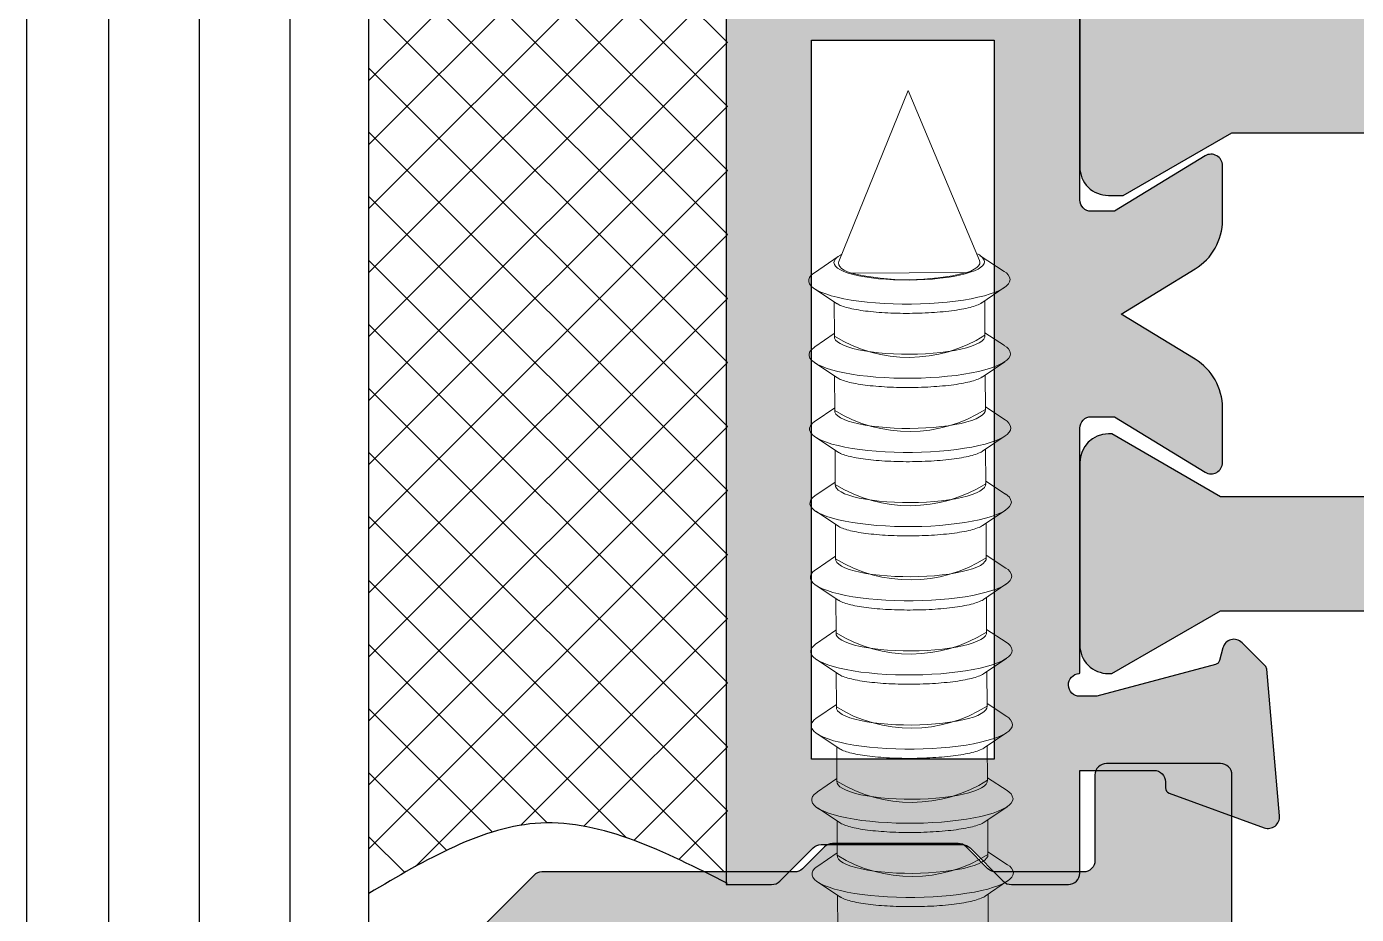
# Model space of a CAD drawing. Header units: millimetres. Extents: x 11061 to 11691, y 1937 to 2234.
# Drawn here: x 11084.77 to 11108.07, y 2028.93 to 2044.49 of the extents above; entities that cross this region are included whole.
import ezdxf

# ---------------------------------------------------------------- set-up
doc = ezdxf.new("R2010")
doc.units = ezdxf.units.MM
doc.layers.add('aksesuar', color=1, linetype='Continuous')

# ---------------------------------------------------------------- blocks, each defined once
blk = doc.blocks.new('V23516')
at = {"color": 0, "linetype": 'Continuous', "lineweight": 15}
for p, q in [((3862.386, 1271.726), (3862.105, 1271.342)), ((3862.882, 1271.362), (3862.667, 1271.715)), ((3863.684, 1271.672), (3863.404, 1271.287)), ((3864.181, 1271.308), (3863.966, 1271.66)), ((3862.143, 1271.393), (3861.546, 1271.418)), ((3864.983, 1271.617), (3864.703, 1271.233)), ((3865.48, 1271.253), (3865.265, 1271.606)), ((3866.282, 1271.563), (3866.002, 1271.178)), ((3866.779, 1271.199), (3866.564, 1271.551)), ((3867.581, 1271.508), (3867.3, 1271.124)), ((3868.077, 1271.144), (3867.863, 1271.497)), ((3868.88, 1271.454), (3868.599, 1271.069)), ((3869.376, 1271.09), (3869.161, 1271.442)), ((3870.179, 1271.399), (3869.898, 1271.015)), ((3862.845, 1271.363), (3862.838, 1271.364)), ((3863.442, 1271.339), (3862.845, 1271.364)), ((3864.144, 1271.308), (3864.137, 1271.309)), ((3864.74, 1271.284), (3864.144, 1271.309)), ((3865.443, 1271.254), (3865.436, 1271.255)), ((3866.039, 1271.23), (3865.443, 1271.255)), ((3866.741, 1271.199), (3866.734, 1271.2)), ((3867.338, 1271.175), (3866.742, 1271.2)), ((3870.675, 1271.035), (3870.46, 1271.388)), ((3871.478, 1271.345), (3871.197, 1270.96)), ((3871.974, 1270.981), (3871.759, 1271.333)), ((3872.776, 1271.29), (3872.496, 1270.905)), ((3873.321, 1270.848), (3873.058, 1271.279)), ((3868.04, 1271.145), (3868.033, 1271.146)), ((3868.637, 1271.121), (3868.04, 1271.146)), ((3869.339, 1271.09), (3869.332, 1271.091)), ((3869.936, 1271.066), (3869.339, 1271.091)), ((3870.638, 1271.036), (3870.631, 1271.037)), ((3871.235, 1271.012), (3870.638, 1271.037)), ((3871.937, 1270.981), (3871.93, 1270.982)), ((3872.534, 1270.957), (3871.937, 1270.982)), ((3876.171, 1269.484), (3873.234, 1270.842)), ((3872.932, 1268.613), (3873.017, 1270.628)), ((3873.132, 1268.377), (3876.171, 1269.484)), ((3861.437, 1268.781), (3862.034, 1268.756)), ((3862, 1268.81), (3862.248, 1268.404)), ((3862.53, 1268.392), (3862.773, 1268.725)), ((3862.727, 1268.727), (3862.736, 1268.73)), ((3862.736, 1268.726), (3863.332, 1268.701)), ((3863.299, 1268.756), (3863.547, 1268.349)), ((3863.829, 1268.337), (3864.072, 1268.67)), ((3864.026, 1268.673), (3864.035, 1268.675)), ((3864.034, 1268.672), (3864.631, 1268.647)), ((3864.598, 1268.701), (3864.846, 1268.295)), ((3865.128, 1268.283), (3865.37, 1268.616)), ((3865.325, 1268.618), (3865.333, 1268.621)), ((3865.333, 1268.617), (3865.93, 1268.592)), ((3865.897, 1268.647), (3866.145, 1268.24)), ((3866.427, 1268.228), (3866.669, 1268.561)), ((3866.624, 1268.564), (3866.632, 1268.566)), ((3866.632, 1268.563), (3867.229, 1268.538)), ((3867.196, 1268.592), (3867.444, 1268.186)), ((3867.725, 1268.174), (3867.968, 1268.507)), ((3867.923, 1268.509), (3867.931, 1268.512)), ((3867.931, 1268.508), (3868.528, 1268.483)), ((3868.495, 1268.538), (3868.743, 1268.131)), ((3869.024, 1268.119), (3869.267, 1268.452)), ((3869.221, 1268.455), (3869.23, 1268.457)), ((3869.23, 1268.454), (3869.827, 1268.429)), ((3869.793, 1268.483), (3870.041, 1268.077)), ((3870.323, 1268.065), (3870.566, 1268.398)), ((3870.52, 1268.4), (3870.529, 1268.403)), ((3870.529, 1268.399), (3871.126, 1268.374)), ((3871.092, 1268.429), (3871.34, 1268.022)), ((3872.392, 1268.373), (3872.639, 1267.968)), ((3871.622, 1268.01), (3871.865, 1268.343)), ((3871.819, 1268.346), (3871.828, 1268.348)), ((3871.828, 1268.345), (3872.424, 1268.32)), ((3872.921, 1267.956), (3873.218, 1268.363))]:
    blk.add_line(p, q, dxfattribs=at)
at = {"color": 0, "linetype": 'Continuous', "lineweight": 15, "flags": 128}
for points in [[(3862.384, 1268.296), (3862.346, 1268.305), (3862.309, 1268.329), (3862.273, 1268.367), (3862.239, 1268.419), (3862.207, 1268.485), (3862.177, 1268.564), (3862.149, 1268.655), (3862.123, 1268.758), (3862.101, 1268.872), (3862.081, 1268.995), (3862.065, 1269.127), (3862.051, 1269.268), (3862.041, 1269.414), (3862.035, 1269.566), (3862.032, 1269.722), (3862.033, 1269.881), (3862.037, 1270.041), (3862.044, 1270.202), (3862.055, 1270.361), (3862.07, 1270.518), (3862.087, 1270.671), (3862.108, 1270.818), (3862.131, 1270.96), (3862.158, 1271.094), (3862.186, 1271.22), (3862.217, 1271.336), (3862.25, 1271.441), (3862.285, 1271.535), (3862.321, 1271.617), (3862.358, 1271.685), (3862.397, 1271.741), (3862.435, 1271.782), (3862.474, 1271.809), (3862.513, 1271.822), (3862.551, 1271.82), (3862.588, 1271.803), (3862.625, 1271.772), (3862.659, 1271.727), (3862.667, 1271.715)], [(3863.683, 1268.241), (3863.645, 1268.25), (3863.608, 1268.274), (3863.572, 1268.313), (3863.538, 1268.365), (3863.506, 1268.431), (3863.475, 1268.509), (3863.447, 1268.601), (3863.422, 1268.704), (3863.4, 1268.817), (3863.38, 1268.941), (3863.363, 1269.073), (3863.35, 1269.213), (3863.34, 1269.36), (3863.334, 1269.512), (3863.331, 1269.668), (3863.331, 1269.826), (3863.336, 1269.987), (3863.343, 1270.147), (3863.354, 1270.306), (3863.369, 1270.463), (3863.386, 1270.616), (3863.407, 1270.764), (3863.43, 1270.906), (3863.457, 1271.04), (3863.485, 1271.165), (3863.516, 1271.281), (3863.549, 1271.387), (3863.584, 1271.48), (3863.62, 1271.562), (3863.657, 1271.631), (3863.695, 1271.686), (3863.734, 1271.728), (3863.773, 1271.755), (3863.811, 1271.767), (3863.85, 1271.765), (3863.887, 1271.749), (3863.923, 1271.717), (3863.958, 1271.672), (3863.966, 1271.66)], [(3864.981, 1268.187), (3864.944, 1268.196), (3864.907, 1268.22), (3864.871, 1268.258), (3864.837, 1268.31), (3864.805, 1268.376), (3864.774, 1268.455), (3864.746, 1268.546), (3864.721, 1268.649), (3864.698, 1268.763), (3864.679, 1268.886), (3864.662, 1269.018), (3864.649, 1269.159), (3864.639, 1269.305), (3864.633, 1269.457), (3864.63, 1269.613), (3864.63, 1269.772), (3864.634, 1269.932), (3864.642, 1270.093), (3864.653, 1270.252), (3864.667, 1270.409), (3864.685, 1270.562), (3864.706, 1270.709), (3864.729, 1270.851), (3864.755, 1270.985), (3864.784, 1271.111), (3864.815, 1271.227), (3864.848, 1271.332), (3864.883, 1271.426), (3864.919, 1271.508), (3864.956, 1271.576), (3864.994, 1271.632), (3865.033, 1271.673), (3865.072, 1271.7), (3865.11, 1271.713), (3865.148, 1271.711), (3865.186, 1271.694), (3865.222, 1271.663), (3865.257, 1271.618), (3865.265, 1271.606)], [(3866.28, 1268.132), (3866.242, 1268.141), (3866.206, 1268.165), (3866.17, 1268.204), (3866.136, 1268.256), (3866.103, 1268.322), (3866.073, 1268.4), (3866.045, 1268.492), (3866.02, 1268.595), (3865.997, 1268.708), (3865.978, 1268.832), (3865.961, 1268.964), (3865.948, 1269.104), (3865.938, 1269.251), (3865.931, 1269.403), (3865.929, 1269.559), (3865.929, 1269.717), (3865.933, 1269.878), (3865.941, 1270.038), (3865.952, 1270.197), (3865.966, 1270.354), (3865.984, 1270.507), (3866.004, 1270.655), (3866.028, 1270.797), (3866.054, 1270.931), (3866.083, 1271.056), (3866.114, 1271.172), (3866.147, 1271.278), (3866.182, 1271.371), (3866.218, 1271.453), (3866.255, 1271.522), (3866.293, 1271.577), (3866.332, 1271.619), (3866.37, 1271.646), (3866.409, 1271.658), (3866.447, 1271.656), (3866.485, 1271.64), (3866.521, 1271.608), (3866.556, 1271.563), (3866.564, 1271.551)], [(3867.579, 1268.078), (3867.541, 1268.087), (3867.504, 1268.111), (3867.469, 1268.149), (3867.435, 1268.201), (3867.402, 1268.267), (3867.372, 1268.346), (3867.344, 1268.437), (3867.319, 1268.54), (3867.296, 1268.654), (3867.276, 1268.777), (3867.26, 1268.909), (3867.247, 1269.05), (3867.237, 1269.196), (3867.23, 1269.348), (3867.227, 1269.504), (3867.228, 1269.663), (3867.232, 1269.823), (3867.24, 1269.984), (3867.251, 1270.143), (3867.265, 1270.3), (3867.283, 1270.453), (3867.303, 1270.6), (3867.327, 1270.742), (3867.353, 1270.876), (3867.382, 1271.002), (3867.413, 1271.118), (3867.446, 1271.223), (3867.481, 1271.317), (3867.517, 1271.399), (3867.554, 1271.467), (3867.592, 1271.523), (3867.631, 1271.564), (3867.669, 1271.591), (3867.708, 1271.604), (3867.746, 1271.602), (3867.784, 1271.585), (3867.82, 1271.554), (3867.855, 1271.509), (3867.863, 1271.497)], [(3868.878, 1268.023), (3868.84, 1268.032), (3868.803, 1268.056), (3868.768, 1268.095), (3868.733, 1268.147), (3868.701, 1268.213), (3868.671, 1268.291), (3868.643, 1268.383), (3868.618, 1268.486), (3868.595, 1268.599), (3868.575, 1268.723), (3868.559, 1268.855), (3868.546, 1268.995), (3868.536, 1269.142), (3868.529, 1269.294), (3868.526, 1269.45), (3868.527, 1269.608), (3868.531, 1269.769), (3868.539, 1269.929), (3868.55, 1270.088), (3868.564, 1270.245), (3868.582, 1270.398), (3868.602, 1270.546), (3868.626, 1270.688), (3868.652, 1270.822), (3868.681, 1270.947), (3868.712, 1271.063), (3868.745, 1271.169), (3868.779, 1271.262), (3868.816, 1271.344), (3868.853, 1271.413), (3868.891, 1271.468), (3868.929, 1271.51), (3868.968, 1271.537), (3869.007, 1271.549), (3869.045, 1271.547), (3869.082, 1271.531), (3869.119, 1271.499), (3869.154, 1271.454), (3869.161, 1271.442)], [(3870.177, 1267.969), (3870.139, 1267.978), (3870.102, 1268.002), (3870.066, 1268.04), (3870.032, 1268.092), (3870, 1268.158), (3869.97, 1268.237), (3869.942, 1268.328), (3869.916, 1268.431), (3869.894, 1268.545), (3869.874, 1268.668), (3869.858, 1268.8), (3869.844, 1268.941), (3869.834, 1269.087), (3869.828, 1269.239), (3869.825, 1269.395), (3869.826, 1269.554), (3869.83, 1269.714), (3869.837, 1269.875), (3869.848, 1270.034), (3869.863, 1270.191), (3869.88, 1270.344), (3869.901, 1270.491), (3869.925, 1270.633), (3869.951, 1270.767), (3869.98, 1270.893), (3870.011, 1271.009), (3870.044, 1271.114), (3870.078, 1271.208), (3870.114, 1271.29), (3870.152, 1271.358), (3870.19, 1271.414), (3870.228, 1271.455), (3870.267, 1271.482), (3870.306, 1271.495), (3870.344, 1271.493), (3870.381, 1271.476), (3870.418, 1271.445), (3870.453, 1271.4), (3870.46, 1271.388)], [(3871.476, 1267.914), (3871.438, 1267.923), (3871.401, 1267.947), (3871.365, 1267.986), (3871.331, 1268.038), (3871.299, 1268.104), (3871.269, 1268.182), (3871.241, 1268.274), (3871.215, 1268.377), (3871.193, 1268.49), (3871.173, 1268.614), (3871.157, 1268.746), (3871.143, 1268.886), (3871.133, 1269.033), (3871.127, 1269.185), (3871.124, 1269.341), (3871.125, 1269.499), (3871.129, 1269.66), (3871.136, 1269.82), (3871.147, 1269.979), (3871.162, 1270.136), (3871.179, 1270.289), (3871.2, 1270.437), (3871.223, 1270.579), (3871.25, 1270.713), (3871.278, 1270.838), (3871.309, 1270.954), (3871.342, 1271.06), (3871.377, 1271.153), (3871.413, 1271.235), (3871.45, 1271.304), (3871.489, 1271.359), (3871.527, 1271.401), (3871.566, 1271.428), (3871.605, 1271.44), (3871.643, 1271.438), (3871.68, 1271.422), (3871.716, 1271.39), (3871.751, 1271.345), (3871.759, 1271.333)], [(3862.727, 1268.727), (3862.694, 1268.732), (3862.661, 1268.752), (3862.63, 1268.787), (3862.601, 1268.836), (3862.573, 1268.899), (3862.548, 1268.975), (3862.525, 1269.063), (3862.505, 1269.162), (3862.488, 1269.272), (3862.475, 1269.39), (3862.465, 1269.515), (3862.458, 1269.647), (3862.455, 1269.783), (3862.455, 1269.922), (3862.459, 1270.063), (3862.467, 1270.203), (3862.478, 1270.342), (3862.493, 1270.477), (3862.51, 1270.607), (3862.531, 1270.731), (3862.555, 1270.847), (3862.581, 1270.954), (3862.609, 1271.051), (3862.639, 1271.136), (3862.67, 1271.209), (3862.703, 1271.269), (3862.736, 1271.314), (3862.77, 1271.346), (3862.804, 1271.362), (3862.838, 1271.364)], [(3864.026, 1268.673), (3863.993, 1268.678), (3863.96, 1268.698), (3863.929, 1268.733), (3863.9, 1268.782), (3863.872, 1268.845), (3863.847, 1268.92), (3863.824, 1269.008), (3863.804, 1269.108), (3863.787, 1269.217), (3863.774, 1269.335), (3863.764, 1269.461), (3863.757, 1269.592), (3863.754, 1269.728), (3863.754, 1269.868), (3863.758, 1270.008), (3863.766, 1270.149), (3863.777, 1270.287), (3863.792, 1270.422), (3863.809, 1270.553), (3863.83, 1270.677), (3863.853, 1270.793), (3863.879, 1270.9), (3863.908, 1270.996), (3863.938, 1271.082), (3863.969, 1271.155), (3864.002, 1271.214), (3864.035, 1271.26), (3864.069, 1271.291), (3864.103, 1271.308), (3864.137, 1271.309)], [(3865.325, 1268.618), (3865.292, 1268.623), (3865.259, 1268.643), (3865.228, 1268.678), (3865.199, 1268.727), (3865.171, 1268.79), (3865.146, 1268.866), (3865.123, 1268.954), (3865.103, 1269.053), (3865.086, 1269.163), (3865.073, 1269.281), (3865.062, 1269.406), (3865.056, 1269.538), (3865.053, 1269.674), (3865.053, 1269.813), (3865.057, 1269.954), (3865.065, 1270.094), (3865.076, 1270.233), (3865.09, 1270.368), (3865.108, 1270.498), (3865.129, 1270.622), (3865.152, 1270.738), (3865.178, 1270.845), (3865.206, 1270.942), (3865.236, 1271.027), (3865.268, 1271.1), (3865.301, 1271.16), (3865.334, 1271.205), (3865.368, 1271.237), (3865.402, 1271.253), (3865.436, 1271.255)], [(3866.624, 1268.564), (3866.59, 1268.569), (3866.558, 1268.589), (3866.527, 1268.624), (3866.497, 1268.673), (3866.47, 1268.736), (3866.445, 1268.811), (3866.422, 1268.899), (3866.402, 1268.999), (3866.385, 1269.108), (3866.371, 1269.226), (3866.361, 1269.352), (3866.355, 1269.483), (3866.351, 1269.619), (3866.352, 1269.759), (3866.356, 1269.899), (3866.364, 1270.04), (3866.375, 1270.178), (3866.389, 1270.313), (3866.407, 1270.444), (3866.428, 1270.568), (3866.451, 1270.684), (3866.477, 1270.791), (3866.505, 1270.887), (3866.535, 1270.973), (3866.567, 1271.046), (3866.599, 1271.105), (3866.633, 1271.151), (3866.667, 1271.182), (3866.701, 1271.199), (3866.734, 1271.2)], [(3872.775, 1267.86), (3872.737, 1267.869), (3872.7, 1267.893), (3872.664, 1267.931), (3872.63, 1267.983), (3872.598, 1268.049), (3872.567, 1268.128), (3872.539, 1268.219), (3872.514, 1268.322), (3872.492, 1268.436), (3872.472, 1268.559), (3872.455, 1268.691), (3872.442, 1268.832), (3872.432, 1268.978), (3872.426, 1269.13), (3872.423, 1269.286), (3872.423, 1269.445), (3872.428, 1269.605), (3872.435, 1269.766), (3872.446, 1269.925), (3872.461, 1270.082), (3872.478, 1270.235), (3872.499, 1270.382), (3872.522, 1270.524), (3872.549, 1270.658), (3872.577, 1270.784), (3872.608, 1270.9), (3872.641, 1271.005), (3872.676, 1271.099), (3872.712, 1271.181), (3872.749, 1271.249), (3872.787, 1271.305), (3872.826, 1271.346), (3872.865, 1271.373), (3872.903, 1271.386), (3872.942, 1271.384), (3872.979, 1271.367), (3873.015, 1271.336), (3873.05, 1271.291), (3873.058, 1271.279)], [(3867.923, 1268.509), (3867.889, 1268.514), (3867.857, 1268.534), (3867.826, 1268.569), (3867.796, 1268.618), (3867.769, 1268.681), (3867.743, 1268.757), (3867.721, 1268.845), (3867.701, 1268.944), (3867.684, 1269.054), (3867.67, 1269.172), (3867.66, 1269.297), (3867.653, 1269.429), (3867.65, 1269.565), (3867.651, 1269.704), (3867.655, 1269.845), (3867.663, 1269.985), (3867.674, 1270.124), (3867.688, 1270.259), (3867.706, 1270.389), (3867.727, 1270.513), (3867.75, 1270.629), (3867.776, 1270.736), (3867.804, 1270.833), (3867.834, 1270.918), (3867.866, 1270.991), (3867.898, 1271.051), (3867.932, 1271.096), (3867.966, 1271.128), (3868, 1271.144), (3868.033, 1271.146)], [(3869.221, 1268.455), (3869.188, 1268.46), (3869.156, 1268.48), (3869.125, 1268.515), (3869.095, 1268.564), (3869.068, 1268.627), (3869.042, 1268.702), (3869.02, 1268.79), (3869, 1268.89), (3868.983, 1268.999), (3868.969, 1269.117), (3868.959, 1269.243), (3868.952, 1269.374), (3868.949, 1269.51), (3868.95, 1269.65), (3868.954, 1269.79), (3868.961, 1269.931), (3868.973, 1270.069), (3868.987, 1270.204), (3869.005, 1270.335), (3869.025, 1270.459), (3869.049, 1270.575), (3869.075, 1270.682), (3869.103, 1270.778), (3869.133, 1270.864), (3869.164, 1270.937), (3869.197, 1270.996), (3869.231, 1271.042), (3869.265, 1271.073), (3869.299, 1271.09), (3869.332, 1271.091)], [(3870.52, 1268.4), (3870.487, 1268.405), (3870.455, 1268.425), (3870.423, 1268.46), (3870.394, 1268.509), (3870.366, 1268.572), (3870.341, 1268.648), (3870.318, 1268.736), (3870.298, 1268.835), (3870.282, 1268.945), (3870.268, 1269.063), (3870.258, 1269.188), (3870.251, 1269.32), (3870.248, 1269.456), (3870.248, 1269.595), (3870.253, 1269.736), (3870.26, 1269.876), (3870.271, 1270.015), (3870.286, 1270.15), (3870.304, 1270.28), (3870.324, 1270.404), (3870.348, 1270.52), (3870.374, 1270.627), (3870.402, 1270.724), (3870.432, 1270.809), (3870.463, 1270.882), (3870.496, 1270.942), (3870.53, 1270.987), (3870.563, 1271.019), (3870.597, 1271.035), (3870.631, 1271.037)], [(3871.819, 1268.346), (3871.786, 1268.351), (3871.753, 1268.371), (3871.722, 1268.406), (3871.693, 1268.455), (3871.665, 1268.518), (3871.64, 1268.593), (3871.617, 1268.681), (3871.597, 1268.781), (3871.58, 1268.89), (3871.567, 1269.008), (3871.557, 1269.134), (3871.55, 1269.265), (3871.547, 1269.401), (3871.547, 1269.541), (3871.551, 1269.681), (3871.559, 1269.822), (3871.57, 1269.96), (3871.585, 1270.095), (3871.602, 1270.226), (3871.623, 1270.35), (3871.647, 1270.466), (3871.673, 1270.573), (3871.701, 1270.669), (3871.731, 1270.755), (3871.762, 1270.828), (3871.795, 1270.887), (3871.828, 1270.933), (3871.862, 1270.964), (3871.896, 1270.981), (3871.93, 1270.982)], [(3873.109, 1268.291), (3873.076, 1268.3), (3873.045, 1268.323), (3873.014, 1268.361), (3872.986, 1268.412), (3872.959, 1268.476), (3872.935, 1268.553), (3872.913, 1268.641), (3872.894, 1268.74), (3872.878, 1268.848), (3872.865, 1268.965), (3872.855, 1269.089), (3872.849, 1269.218), (3872.846, 1269.352), (3872.846, 1269.489), (3872.85, 1269.627), (3872.858, 1269.764), (3872.869, 1269.901), (3872.883, 1270.033), (3872.9, 1270.162), (3872.92, 1270.284), (3872.943, 1270.399), (3872.968, 1270.505), (3872.995, 1270.601), (3873.024, 1270.687), (3873.055, 1270.761), (3873.087, 1270.822), (3873.12, 1270.869), (3873.153, 1270.904), (3873.186, 1270.923), (3873.219, 1270.929), (3873.252, 1270.92), (3873.283, 1270.897), (3873.314, 1270.859), (3873.342, 1270.808), (3873.352, 1270.787)], [(3873.234, 1270.842), (3873.21, 1270.849), (3873.177, 1270.846), (3873.144, 1270.83), (3873.111, 1270.799), (3873.079, 1270.755), (3873.047, 1270.697), (3873.017, 1270.628)], [(3872.932, 1268.613), (3872.957, 1268.54), (3872.984, 1268.48), (3873.012, 1268.432), (3873.042, 1268.398), (3873.074, 1268.378), (3873.106, 1268.372), (3873.132, 1268.377)]]:
    blk.add_lwpolyline(points, dxfattribs=at)
at = {"color": 0, "linetype": 'Continuous', "lineweight": 15}
for centre, radius, start, end in [((3864.888, 1269.957), 2.486, 145.5445, 209.6504), ((3866.187, 1269.903), 2.486, 145.5445, 209.6504), ((3867.486, 1269.848), 2.486, 145.5445, 209.6504), ((3868.784, 1269.794), 2.486, 145.5445, 209.6504), ((3870.083, 1269.739), 2.486, 145.5445, 209.6504), ((3871.382, 1269.685), 2.486, 145.5445, 209.6504), ((3872.681, 1269.63), 2.486, 145.5445, 209.6504), ((3873.98, 1269.576), 2.486, 145.5445, 209.6504), ((3877.187, 1269.443), 4.335, 164.1453, 191.0495), ((3862.364, 1268.484), 0.19, 275.8865, 330.8825), ((3873.065, 1268.486), 0.2, 282.6425, 341.0536), ((3863.663, 1268.43), 0.19, 275.8865, 330.8825), ((3864.962, 1268.375), 0.19, 275.8865, 330.8825), ((3866.261, 1268.321), 0.19, 275.8865, 330.8825), ((3867.56, 1268.266), 0.19, 275.8865, 330.8825), ((3868.859, 1268.212), 0.19, 275.8865, 330.8825), ((3870.157, 1268.157), 0.19, 275.8865, 330.8825), ((3871.456, 1268.103), 0.19, 275.8865, 330.8825), ((3872.755, 1268.048), 0.19, 275.8865, 330.8825)]:
    blk.add_arc(centre, radius, start, end, dxfattribs=at)
for points, knots in [([(3862.001, 1268.811), (3861.999, 1268.813), (3861.984, 1268.833), (3861.958, 1268.904), (3861.927, 1269.025), (3861.902, 1269.179), (3861.884, 1269.36), (3861.873, 1269.558), (3861.869, 1269.772), (3861.872, 1269.99), (3861.882, 1270.212), (3861.898, 1270.428), (3861.92, 1270.634), (3861.947, 1270.824), (3861.98, 1270.995), (3862.016, 1271.14), (3862.056, 1271.253), (3862.087, 1271.321), (3862.104, 1271.338), (3862.106, 1271.341)], [0, 0, 0, 0, 0.009995, 0.078479, 0.144433, 0.212359, 0.277288, 0.344161, 0.408024, 0.473782, 0.536924, 0.601908, 0.664909, 0.729712, 0.79318, 0.858439, 0.922826, 0.98902, 1, 1, 1, 1]), ([(3863.3, 1268.756), (3863.298, 1268.759), (3863.282, 1268.778), (3863.257, 1268.849), (3863.226, 1268.971), (3863.201, 1269.125), (3863.183, 1269.305), (3863.172, 1269.503), (3863.168, 1269.717), (3863.171, 1269.936), (3863.18, 1270.158), (3863.196, 1270.373), (3863.219, 1270.58), (3863.246, 1270.77), (3863.279, 1270.94), (3863.315, 1271.085), (3863.355, 1271.199), (3863.386, 1271.266), (3863.403, 1271.284), (3863.405, 1271.286)], [0, 0, 0, 0, 0.009995, 0.078479, 0.144433, 0.212359, 0.277288, 0.344161, 0.408024, 0.473782, 0.536924, 0.601908, 0.664909, 0.729712, 0.79318, 0.858439, 0.922826, 0.98902, 1, 1, 1, 1]), ([(3864.599, 1268.702), (3864.597, 1268.704), (3864.581, 1268.724), (3864.556, 1268.795), (3864.524, 1268.916), (3864.5, 1269.07), (3864.482, 1269.251), (3864.471, 1269.449), (3864.467, 1269.663), (3864.469, 1269.881), (3864.479, 1270.103), (3864.495, 1270.319), (3864.517, 1270.525), (3864.545, 1270.715), (3864.577, 1270.886), (3864.614, 1271.031), (3864.654, 1271.144), (3864.684, 1271.212), (3864.702, 1271.229), (3864.704, 1271.232)], [0, 0, 0, 0, 0.009995, 0.078479, 0.144433, 0.212359, 0.277288, 0.344161, 0.408024, 0.473782, 0.536924, 0.601908, 0.664909, 0.729712, 0.79318, 0.858439, 0.922826, 0.98902, 1, 1, 1, 1]), ([(3865.898, 1268.647), (3865.896, 1268.65), (3865.88, 1268.669), (3865.855, 1268.74), (3865.823, 1268.862), (3865.799, 1269.016), (3865.78, 1269.196), (3865.769, 1269.394), (3865.765, 1269.608), (3865.768, 1269.827), (3865.778, 1270.049), (3865.794, 1270.264), (3865.816, 1270.471), (3865.844, 1270.661), (3865.876, 1270.831), (3865.913, 1270.976), (3865.953, 1271.09), (3865.983, 1271.157), (3866, 1271.175), (3866.003, 1271.177)], [0, 0, 0, 0, 0.009995, 0.078479, 0.144433, 0.212359, 0.277288, 0.344161, 0.408024, 0.473782, 0.536924, 0.601908, 0.664909, 0.729712, 0.79318, 0.858439, 0.922826, 0.98902, 1, 1, 1, 1]), ([(3867.197, 1268.593), (3867.195, 1268.595), (3867.179, 1268.615), (3867.154, 1268.686), (3867.122, 1268.807), (3867.098, 1268.961), (3867.079, 1269.142), (3867.068, 1269.34), (3867.064, 1269.554), (3867.067, 1269.772), (3867.077, 1269.994), (3867.093, 1270.21), (3867.115, 1270.416), (3867.143, 1270.606), (3867.175, 1270.777), (3867.211, 1270.922), (3867.252, 1271.035), (3867.282, 1271.103), (3867.299, 1271.12), (3867.302, 1271.123)], [0, 0, 0, 0, 0.009995, 0.078479, 0.144433, 0.212359, 0.277288, 0.344161, 0.408024, 0.473782, 0.536924, 0.601908, 0.664909, 0.729712, 0.79318, 0.858439, 0.922826, 0.98902, 1, 1, 1, 1]), ([(3868.496, 1268.538), (3868.494, 1268.541), (3868.478, 1268.56), (3868.453, 1268.631), (3868.421, 1268.753), (3868.396, 1268.907), (3868.378, 1269.087), (3868.367, 1269.285), (3868.363, 1269.499), (3868.366, 1269.718), (3868.376, 1269.94), (3868.392, 1270.155), (3868.414, 1270.362), (3868.441, 1270.552), (3868.474, 1270.722), (3868.51, 1270.867), (3868.55, 1270.981), (3868.581, 1271.048), (3868.598, 1271.066), (3868.601, 1271.068)], [0, 0, 0, 0, 0.009995, 0.078479, 0.144433, 0.212359, 0.277288, 0.344161, 0.408024, 0.473782, 0.536924, 0.601908, 0.664909, 0.729712, 0.79318, 0.858439, 0.922826, 0.98902, 1, 1, 1, 1]), ([(3869.795, 1268.484), (3869.793, 1268.486), (3869.777, 1268.506), (3869.751, 1268.577), (3869.72, 1268.698), (3869.695, 1268.852), (3869.677, 1269.033), (3869.666, 1269.231), (3869.662, 1269.445), (3869.665, 1269.663), (3869.675, 1269.885), (3869.691, 1270.101), (3869.713, 1270.307), (3869.74, 1270.497), (3869.773, 1270.668), (3869.809, 1270.813), (3869.849, 1270.926), (3869.88, 1270.994), (3869.897, 1271.011), (3869.899, 1271.014)], [0, 0, 0, 0, 0.009995, 0.078479, 0.144433, 0.212359, 0.277288, 0.344161, 0.408024, 0.473782, 0.536924, 0.601908, 0.664909, 0.729712, 0.79318, 0.858439, 0.922826, 0.98902, 1, 1, 1, 1]), ([(3871.093, 1268.429), (3871.091, 1268.432), (3871.076, 1268.451), (3871.05, 1268.522), (3871.019, 1268.644), (3870.994, 1268.798), (3870.976, 1268.978), (3870.965, 1269.176), (3870.961, 1269.39), (3870.964, 1269.609), (3870.974, 1269.831), (3870.99, 1270.046), (3871.012, 1270.253), (3871.039, 1270.443), (3871.072, 1270.613), (3871.108, 1270.758), (3871.148, 1270.872), (3871.179, 1270.939), (3871.196, 1270.957), (3871.198, 1270.959)], [0, 0, 0, 0, 0.009995, 0.078479, 0.144433, 0.212359, 0.277288, 0.344161, 0.408024, 0.473782, 0.536924, 0.601908, 0.664909, 0.729712, 0.79318, 0.858439, 0.922826, 0.98902, 1, 1, 1, 1]), ([(3872.392, 1268.374), (3872.391, 1268.375), (3872.376, 1268.392), (3872.352, 1268.46), (3872.32, 1268.578), (3872.295, 1268.73), (3872.276, 1268.909), (3872.264, 1269.105), (3872.26, 1269.318), (3872.262, 1269.537), (3872.271, 1269.759), (3872.287, 1269.975), (3872.309, 1270.183), (3872.336, 1270.374), (3872.368, 1270.546), (3872.404, 1270.693), (3872.444, 1270.81), (3872.475, 1270.88), (3872.494, 1270.9), (3872.497, 1270.904)], [0, 0, 0, 0, 0.004644, 0.073135, 0.139125, 0.207085, 0.272058, 0.338978, 0.402879, 0.468678, 0.53184, 0.596844, 0.659839, 0.724638, 0.788078, 0.853309, 0.917655, 0.983807, 1, 1, 1, 1])]:
    blk.add_open_spline(points, degree=3, knots=knots, dxfattribs=at)
blk = doc.blocks.new('50MN610')
at = {"color": 252, "ltscale": 10}
blk.add_lwpolyline([(1477.937, 789.308), (1477.937, 796.719, -0.414214), (1478.137, 796.919), (1483.137, 796.919), (1483.437, 797.219), (1483.737, 796.919), (1487.773, 796.919, 0.198912), (1487.914, 796.977), (1489.079, 798.142, 0.198912), (1489.137, 798.283), (1489.137, 800.919, 0.414214), (1488.937, 801.119), (1486.937, 801.119, 0.414214), (1486.737, 800.919), (1486.737, 799.419, -0.414214), (1486.537, 799.219), (1485.003, 799.219, -0.198912), (1484.862, 799.277), (1484.479, 799.66, 0.198913), (1484.337, 799.719), (1482.137, 799.719, 0.198913), (1481.996, 799.66), (1481.613, 799.277, -0.198912), (1481.472, 799.219), (1477.043, 799.219, 0.198913), (1476.902, 799.16), (1475.996, 798.254, 0.198912), (1475.937, 798.113), (1475.937, 790.419, -0.414214), (1475.737, 790.219), (1469.637, 790.219, 0.414213), (1469.437, 790.019), (1469.437, 789.619, 0.198912), (1469.496, 789.477), (1470.696, 788.277, 0.198912), (1470.837, 788.219), (1476.849, 788.219, 0.198911), (1476.99, 788.277), (1477.879, 789.166, 0.198912)], format="xyb", close=True, dxfattribs=at)
blk = doc.blocks.new('3-60-cam2')
at = {"color": 140}
for points in [[(13188.835, 2941.135), (13188.835, 2870.825)], [(13188.835, 2941.135), (13188.835, 2870.825)], [(13194.835, 2870.825), (13194.835, 2941.135)], [(13194.835, 2870.825), (13194.835, 2941.135)]]:
    blk.add_lwpolyline(points, dxfattribs=at)
at = {"layer": 'aksesuar', "color": 140}
for p, q in [((13190.278, 2870.825), (13190.278, 2941.135)), ((13191.866, 2870.825), (13191.855, 2941.135)), ((13193.453, 2870.825), (13193.453, 2941.135))]:
    blk.add_line(p, q, dxfattribs=at)

msp = doc.modelspace()

# ---------------------------------------------------------------- hatches: boundary and pattern name
at = {"ltscale": 10}
h = msp.add_hatch(color=252, dxfattribs=at)
edge = h.paths.add_edge_path(flags=16)
edge.add_line((11153.039, 2067.251), (11160.123, 2067.251))
edge.add_line((11160.123, 2067.251), (11160.123, 2058.751))
edge.add_line((11160.123, 2058.751), (11152.173, 2058.751))
edge.add_arc((11152.173, 2057.751), 1, 90, 180)
edge.add_line((11151.173, 2057.751), (11151.173, 2052.851))
edge.add_line((11151.173, 2052.851), (11123.323, 2052.851))
edge.add_line((11123.323, 2052.851), (11123.323, 2067.251))
edge.add_line((11123.323, 2067.251), (11151.173, 2067.251))
edge.add_line((11151.173, 2067.251), (11151.173, 2065.951))
edge.add_arc((11151.373, 2065.951), 0.2, 180, 315)
edge.add_line((11151.515, 2065.809), (11152.898, 2067.192))
edge.add_arc((11153.039, 2067.051), 0.2, 90, 134.9999, ccw=False)
edge = h.paths.add_edge_path()
edge.add_line((11122.023, 2045.15), (11122.852, 2045.15))
edge.add_arc((11122.852, 2045.35), 0.2, 270, 315)
edge.add_line((11122.993, 2045.208), (11123.765, 2045.98))
edge.add_arc((11123.623, 2046.121), 0.2, 314.9998, 360.0002)
edge.add_line((11123.823, 2046.121), (11123.823, 2051.251))
edge.add_line((11123.823, 2051.251), (11129.273, 2051.251))
edge.add_line((11129.273, 2051.251), (11129.273, 2048.151))
edge.add_line((11129.273, 2048.151), (11129.073, 2048.151))
edge.add_arc((11129.073, 2047.951), 0.2, 90, 180)
edge.add_line((11128.873, 2047.951), (11128.873, 2047.547))
edge.add_arc((11129.073, 2047.547), 0.2, 180, 200.0001)
edge.add_line((11128.885, 2047.479), (11129.721, 2045.182))
edge.add_arc((11129.909, 2045.251), 0.2, 200.0001, 270)
edge.add_line((11129.909, 2045.051), (11130.973, 2045.051))
edge.add_arc((11130.973, 2045.251), 0.2, 270, 380)
edge.add_line((11131.161, 2045.319), (11130.774, 2046.382))
edge.add_arc((11130.962, 2046.451), 0.2, 90, 200, ccw=False)
edge.add_line((11130.962, 2046.651), (11133, 2046.651))
edge.add_arc((11133, 2046.851), 0.2, 270, 330)
edge.add_line((11133.173, 2046.751), (11133.347, 2047.051))
edge.add_arc((11133.173, 2047.151), 0.2, 329.9999, 360.0001)
edge.add_line((11133.373, 2047.151), (11133.373, 2047.951))
edge.add_arc((11133.173, 2047.951), 0.2, 360, 450)
edge.add_line((11133.173, 2048.151), (11131.672, 2048.151))
edge.add_arc((11131.672, 2047.951), 0.2, 90, 105)
edge.add_line((11131.621, 2048.144), (11130.925, 2047.957))
edge.add_arc((11130.873, 2048.151), 0.2, 165, 285, ccw=False)
edge.add_line((11130.68, 2048.202), (11130.867, 2048.898))
edge.add_arc((11130.673, 2048.95), 0.2, 344.9999, 359.9998)
edge.add_line((11130.873, 2048.95), (11130.873, 2050.151))
edge.add_arc((11130.673, 2050.151), 0.2, 0.0002, 15.0001)
edge.add_line((11130.867, 2050.203), (11130.68, 2050.899))
edge.add_arc((11130.873, 2050.951), 0.2, 90, 195, ccw=False)
edge.add_line((11130.873, 2051.151), (11140.573, 2051.151))
edge.add_line((11140.573, 2051.151), (11140.873, 2051.451))
edge.add_line((11140.873, 2051.451), (11141.173, 2051.151))
edge.add_line((11141.173, 2051.151), (11150.873, 2051.151))
edge.add_arc((11150.873, 2050.951), 0.2, -15, 90, ccw=False)
edge.add_line((11151.067, 2050.899), (11150.88, 2050.203))
edge.add_arc((11151.073, 2050.151), 0.2, 165.0004, 179.9998)
edge.add_line((11150.873, 2050.151), (11150.873, 2048.95))
edge.add_arc((11151.073, 2048.95), 0.2, 180.0002, 194.9996)
edge.add_line((11150.88, 2048.898), (11151.067, 2048.202))
edge.add_arc((11150.873, 2048.151), 0.2, -105, 15, ccw=False)
edge.add_line((11150.822, 2047.957), (11150.126, 2048.144))
edge.add_arc((11150.074, 2047.951), 0.2, 75, 90)
edge.add_line((11150.074, 2048.151), (11148.573, 2048.151))
edge.add_arc((11148.573, 2047.951), 0.2, 90, 180)
edge.add_line((11148.373, 2047.951), (11148.373, 2047.151))
edge.add_arc((11148.573, 2047.151), 0.2, 180, 210)
edge.add_line((11148.4, 2047.051), (11148.573, 2046.751))
edge.add_arc((11148.747, 2046.851), 0.2, 210, 270)
edge.add_line((11148.747, 2046.651), (11150.784, 2046.651))
edge.add_arc((11150.784, 2046.451), 0.2, -20, 90, ccw=False)
edge.add_line((11150.972, 2046.382), (11150.585, 2045.319))
edge.add_arc((11150.773, 2045.251), 0.2, 160, 270)
edge.add_line((11150.773, 2045.051), (11151.838, 2045.051))
edge.add_arc((11151.838, 2045.251), 0.2, 270, 339.9999)
edge.add_line((11152.025, 2045.182), (11152.661, 2046.929))
edge.add_arc((11152.473, 2046.997), 0.2, 339.9997, 360.0003)
edge.add_line((11152.673, 2046.997), (11152.673, 2057.251))
edge.add_line((11152.673, 2057.251), (11160.541, 2057.251))
edge.add_arc((11160.541, 2057.451), 0.2, 270, 315)
edge.add_line((11160.682, 2057.309), (11161.565, 2058.192))
edge.add_arc((11161.423, 2058.333), 0.2, 315.0002, 359.9998)
edge.add_line((11161.623, 2058.333), (11161.623, 2067.668))
edge.add_arc((11161.423, 2067.668), 0.2, 0.0002, 44.9998)
edge.add_line((11161.565, 2067.809), (11160.682, 2068.692))
edge.add_arc((11160.541, 2068.551), 0.2, 44.9998, 90.0003)
edge.add_line((11160.541, 2068.751), (11118.323, 2068.751))
edge.add_arc((11118.323, 2068.551), 0.2, 90, 180)
edge.add_line((11118.123, 2068.551), (11118.123, 2066.066))
edge.add_arc((11118.323, 2066.066), 0.2, 180.0001, 240)
edge.add_line((11118.223, 2065.893), (11118.423, 2065.777))
edge.add_arc((11118.523, 2065.951), 0.2, 240.0001, 270.0002)
edge.add_line((11118.523, 2065.751), (11118.923, 2065.751))
edge.add_arc((11118.923, 2065.951), 0.2, 269.9999, 360.0001)
edge.add_line((11119.123, 2065.951), (11119.123, 2067.151))
edge.add_arc((11119.323, 2067.151), 0.2, 90, 180, ccw=False)
edge.add_line((11119.323, 2067.351), (11121.623, 2067.351))
edge.add_arc((11121.623, 2067.151), 0.2, 0.0001, 90, ccw=False)
edge.add_line((11121.823, 2067.151), (11121.823, 2060.351))
edge.add_arc((11121.623, 2060.351), 0.2, 270, 359.9999, ccw=False)
edge.add_line((11121.623, 2060.151), (11119.323, 2060.151))
edge.add_arc((11119.323, 2060.351), 0.2, 180, 269.9999, ccw=False)
edge.add_line((11119.123, 2060.351), (11119.123, 2061.551))
edge.add_arc((11118.923, 2061.551), 0.2, 360, 450)
edge.add_line((11118.923, 2061.751), (11118.523, 2061.751))
edge.add_arc((11118.523, 2061.551), 0.2, 89.9999, 120)
edge.add_line((11118.423, 2061.724), (11118.223, 2061.608))
edge.add_arc((11118.323, 2061.435), 0.2, 120.0001, 179.9999)
edge.add_line((11118.123, 2061.435), (11118.123, 2058.251))
edge.add_arc((11119.123, 2058.251), 1, 180, 270)
edge.add_line((11119.123, 2057.251), (11119.323, 2057.251))
edge.add_arc((11119.323, 2057.451), 0.2, 269.9999, 360.0001)
edge.add_line((11119.523, 2057.451), (11119.523, 2058.751))
edge.add_line((11119.523, 2058.751), (11121.623, 2058.751))
edge.add_arc((11121.623, 2058.551), 0.2, 0.0001, 90, ccw=False)
edge.add_line((11121.823, 2058.551), (11121.823, 2047.35))
edge.add_arc((11121.623, 2047.35), 0.2, 270, 359.9999, ccw=False)
edge.add_line((11121.623, 2047.15), (11119.823, 2047.15))
edge.add_arc((11119.823, 2047.35), 0.2, 179.9999, 270.0001, ccw=False)
edge.add_line((11119.623, 2047.35), (11119.623, 2048.35))
edge.add_arc((11119.423, 2048.35), 0.2, 0.0001, 90)
edge.add_line((11119.423, 2048.55), (11118.223, 2048.55))
edge.add_arc((11118.223, 2048.35), 0.2, 90, 180)
edge.add_line((11118.023, 2048.35), (11118.023, 2047.451))
edge.add_line((11118.023, 2047.451), (11116.723, 2047.451))
edge.add_arc((11116.723, 2047.651), 0.2, 179.9999, 270, ccw=False)
edge.add_line((11116.523, 2047.651), (11116.523, 2047.754))
edge.add_arc((11116.423, 2047.754), 0.1, 0.0002, 69.9998)
edge.add_line((11116.458, 2047.848), (11114.792, 2048.454))
edge.add_arc((11114.723, 2048.266), 0.2, 70.0001, 184.9999)
edge.add_line((11114.524, 2048.249), (11114.749, 2045.677))
edge.add_arc((11114.849, 2045.685), 0.1, 185.0002, 225.0003)
edge.add_line((11114.778, 2045.615), (11115.182, 2045.211))
edge.add_arc((11115.323, 2045.352), 0.2, 225, 345)
edge.add_line((11115.517, 2045.3), (11115.576, 2045.523))
edge.add_arc((11115.673, 2045.498), 0.1, 105.0001, 165.0001, ccw=False)
edge.add_line((11115.647, 2045.594), (11117.723, 2046.151))
edge.add_line((11117.723, 2046.151), (11118.023, 2046.151))
edge.add_arc((11118.023, 2045.951), 0.2, -87.2359, 90, ccw=False)
edge.add_arc((11118.033, 2045.741), 0.0101, 92.7642, 179.9997)
edge.add_line((11118.023, 2045.741), (11118.023, 2041.451))
edge.add_arc((11117.823, 2041.451), 0.2, -90, 0, ccw=False)
edge.add_line((11117.823, 2041.251), (11117.423, 2041.251))
edge.add_arc((11117.423, 2041.261), 0.0101, 238.6007, 270.0029, ccw=False)
edge.add_line((11117.418, 2041.252), (11115.828, 2042.223))
edge.add_arc((11115.723, 2042.052), 0.2, 58.6, 180)
edge.add_line((11115.523, 2042.052), (11115.523, 2041.095))
edge.add_arc((11116.523, 2041.095), 1, 180, 238.6)
edge.add_line((11116.002, 2040.242), (11117.298, 2039.451))
edge.add_line((11117.298, 2039.451), (11116.002, 2038.659))
edge.add_arc((11116.523, 2037.806), 1, 121.4, 180)
edge.add_line((11115.523, 2037.806), (11115.523, 2036.849))
edge.add_arc((11115.723, 2036.849), 0.2, 180, 301.4)
edge.add_line((11115.828, 2036.678), (11117.418, 2037.649))
edge.add_arc((11117.423, 2037.64), 0.0101, 89.9989, 121.3975, ccw=False)
edge.add_line((11117.423, 2037.651), (11117.823, 2037.651))
edge.add_arc((11117.823, 2037.451), 0.2, 0, 90, ccw=False)
edge.add_line((11118.023, 2037.451), (11118.023, 2033.16))
edge.add_arc((11118.033, 2033.16), 0.0101, 180.0004, 267.2358)
edge.add_arc((11118.023, 2032.951), 0.2, -90, 87.236, ccw=False)
edge.add_line((11118.023, 2032.751), (11117.723, 2032.751))
edge.add_line((11117.723, 2032.751), (11115.647, 2033.307))
edge.add_arc((11115.673, 2033.404), 0.1, 194.9998, 255.0002, ccw=False)
edge.add_line((11115.576, 2033.378), (11115.517, 2033.601))
edge.add_arc((11115.323, 2033.549), 0.2, 15, 135)
edge.add_line((11115.182, 2033.69), (11114.778, 2033.286))
edge.add_arc((11114.849, 2033.216), 0.1, 134.9997, 174.9996)
edge.add_line((11114.749, 2033.224), (11114.524, 2030.653))
edge.add_arc((11114.723, 2030.635), 0.2, 175.0001, 290)
edge.add_line((11114.792, 2030.447), (11116.458, 2031.054))
edge.add_arc((11116.423, 2031.147), 0.1, 290.0003, 359.9999)
edge.add_line((11116.523, 2031.147), (11116.523, 2031.251))
edge.add_arc((11116.723, 2031.251), 0.2, 89.9999, 180.0001, ccw=False)
edge.add_line((11116.723, 2031.451), (11118.023, 2031.451))
edge.add_line((11118.023, 2031.451), (11118.023, 2029.966))
edge.add_arc((11118.223, 2029.966), 0.2, 180, 265.0001)
edge.add_line((11118.206, 2029.766), (11121.806, 2029.451))
edge.add_arc((11121.823, 2029.651), 0.2, 265, 360)
edge.add_line((11122.023, 2029.651), (11122.023, 2033.85))
edge.add_arc((11121.823, 2033.85), 0.2, 0.0001, 90)
edge.add_arc((11121.823, 2033.25), 0.8, 90, 180)
edge.add_line((11121.023, 2033.25), (11121.023, 2031.55))
edge.add_line((11121.023, 2031.55), (11119.623, 2031.55))
edge.add_line((11119.623, 2031.55), (11119.623, 2045.15))
edge.add_line((11119.623, 2045.15), (11121.023, 2045.15))
edge.add_line((11121.023, 2045.15), (11121.023, 2043.85))
edge.add_arc((11121.223, 2043.85), 0.2, 180, 315)
edge.add_line((11121.365, 2043.708), (11121.965, 2044.308))
edge.add_arc((11121.823, 2044.45), 0.2, 315.0003, 359.9998)
edge.add_line((11122.023, 2044.45), (11122.023, 2045.15))
edge = h.paths.add_edge_path()
edge.add_line((11098.689, 2030.151), (11101.158, 2030.151))
edge.add_arc((11101.158, 2029.951), 0.2, 45.0001, 90, ccw=False)
edge.add_line((11101.299, 2030.092), (11101.882, 2029.509))
edge.add_arc((11102.023, 2029.651), 0.2, 224.9999, 270.0002)
edge.add_line((11102.023, 2029.451), (11103.023, 2029.451))
edge.add_arc((11103.023, 2029.651), 0.2, 269.9998, 360.0002)
edge.add_line((11103.223, 2029.651), (11103.223, 2031.451))
edge.add_line((11103.223, 2031.451), (11104.523, 2031.451))
edge.add_arc((11104.523, 2031.251), 0.2, -0.0003, 90.0003, ccw=False)
edge.add_line((11104.723, 2031.251), (11104.723, 2031.147))
edge.add_arc((11104.823, 2031.147), 0.1, 180.0005, 249.9997)
edge.add_line((11104.789, 2031.054), (11106.455, 2030.447))
edge.add_arc((11106.523, 2030.635), 0.2, 249.9999, 365)
edge.add_line((11106.723, 2030.653), (11106.498, 2033.224))
edge.add_arc((11106.398, 2033.216), 0.1, 4.9997, 45.0002)
edge.add_line((11106.469, 2033.286), (11106.065, 2033.69))
edge.add_arc((11105.923, 2033.549), 0.2, 45.0001, 164.9999)
edge.add_line((11105.73, 2033.601), (11105.67, 2033.378))
edge.add_arc((11105.574, 2033.404), 0.1, 284.9994, 345.0006, ccw=False)
edge.add_line((11105.6, 2033.307), (11103.523, 2032.751))
edge.add_line((11103.523, 2032.751), (11103.223, 2032.751))
edge.add_arc((11103.223, 2032.951), 0.2, 92.764, 269.9999, ccw=False)
edge.add_arc((11103.213, 2033.16), 0.0101, 272.7629, 360.0028)
edge.add_line((11103.223, 2033.16), (11103.223, 2037.451))
edge.add_arc((11103.423, 2037.451), 0.2, 90.0001, 179.9999, ccw=False)
edge.add_line((11103.423, 2037.651), (11103.823, 2037.651))
edge.add_arc((11103.823, 2037.64), 0.0101, 58.6042, 89.9968, ccw=False)
edge.add_line((11103.829, 2037.649), (11105.419, 2036.678))
edge.add_arc((11105.523, 2036.849), 0.2, 238.6, 359.9999)
edge.add_line((11105.723, 2036.849), (11105.723, 2037.806))
edge.add_arc((11104.723, 2037.806), 1, 0, 58.6)
edge.add_line((11105.244, 2038.659), (11103.948, 2039.451))
edge.add_line((11103.948, 2039.451), (11105.244, 2040.242))
edge.add_arc((11104.723, 2041.095), 1, 301.4, 360)
edge.add_line((11105.723, 2041.095), (11105.723, 2042.052))
edge.add_arc((11105.523, 2042.052), 0.2, 0.0001, 121.4)
edge.add_line((11105.419, 2042.223), (11103.829, 2041.252))
edge.add_arc((11103.823, 2041.261), 0.0101, 270.0013, 301.3977, ccw=False)
edge.add_line((11103.823, 2041.251), (11103.423, 2041.251))
edge.add_arc((11103.423, 2041.451), 0.2, 180.0001, 269.9999, ccw=False)
edge.add_line((11103.223, 2041.451), (11103.223, 2045.741))
edge.add_arc((11103.213, 2045.741), 0.0101, 359.9971, 447.2371)
edge.add_arc((11103.223, 2045.951), 0.2, 90.0001, 267.2359, ccw=False)
edge.add_line((11103.223, 2046.151), (11103.523, 2046.151))
edge.add_line((11103.523, 2046.151), (11105.6, 2045.594))
edge.add_arc((11105.574, 2045.498), 0.1, 14.9994, 75.0004, ccw=False)
edge.add_line((11105.67, 2045.523), (11105.73, 2045.3))
edge.add_arc((11105.923, 2045.352), 0.2, 195.0001, 315)
edge.add_line((11106.065, 2045.211), (11106.469, 2045.615))
edge.add_arc((11106.398, 2045.685), 0.1, 314.9997, 355.0005)
edge.add_line((11106.498, 2045.677), (11106.723, 2048.249))
edge.add_arc((11106.523, 2048.266), 0.2, 355, 470)
edge.add_line((11106.455, 2048.454), (11104.789, 2047.848))
edge.add_arc((11104.823, 2047.754), 0.1, 110.0002, 179.9994)
edge.add_line((11104.723, 2047.754), (11104.723, 2047.651))
edge.add_arc((11104.523, 2047.651), 0.2, -90.0002, 0.0002, ccw=False)
edge.add_line((11104.523, 2047.451), (11103.223, 2047.451))
edge.add_line((11103.223, 2047.451), (11103.223, 2048.551))
edge.add_line((11103.223, 2048.551), (11102.089, 2048.551))
edge.add_arc((11102.089, 2048.051), 0.5, 90, 142.3204)
edge.add_line((11101.693, 2048.356), (11101.165, 2047.673))
edge.add_arc((11101.323, 2047.551), 0.2, 142.3204, 299.407)
edge.add_line((11101.422, 2047.376), (11101.625, 2047.491))
edge.add_arc((11101.723, 2047.317), 0.2, -20.0001, 119.4071, ccw=False)
edge.add_line((11101.911, 2047.248), (11101.501, 2046.121))
edge.add_arc((11101.018, 2046.251), 0.5, 270, 345, ccw=False)
edge.add_line((11101.018, 2045.751), (11098.829, 2045.751))
edge.add_arc((11098.829, 2046.251), 0.5, 195, 270, ccw=False)
edge.add_line((11098.346, 2046.121), (11098.03, 2047.299))
edge.add_arc((11098.223, 2047.351), 0.2, 90, 194.9999, ccw=False)
edge.add_line((11098.223, 2047.551), (11098.523, 2047.551))
edge.add_arc((11098.523, 2047.751), 0.2, 270.0001, 390)
edge.add_line((11098.697, 2047.851), (11098.437, 2048.301))
edge.add_arc((11098.004, 2048.051), 0.5, 29.9999, 90.0001)
edge.add_line((11098.004, 2048.551), (11097.023, 2048.551))
edge.add_line((11097.023, 2048.551), (11097.023, 2029.451))
edge.add_line((11097.023, 2029.451), (11097.823, 2029.451))
edge.add_arc((11097.823, 2029.651), 0.2, 269.9997, 315.0004)
edge.add_line((11097.965, 2029.509), (11098.548, 2030.092))
edge.add_arc((11098.689, 2029.951), 0.2, 90, 135.0001, ccw=False)
h.paths.add_polyline_path([(11101.723, 2044.251), (11101.723, 2031.651), (11098.523, 2031.651), (11098.523, 2044.251)], flags=16)
at = {"linetype": 'ByBlock'}
h = msp.add_hatch(dxfattribs=at)
h.set_pattern_fill('ANSI37', color=0, scale=0.25, style=0)
h.set_pattern_definition([(45, (7181.65504, 786.9774), (-0.561266, 0.561266), []), (135, (7181.65504, 786.9774), (-0.561266, -0.561266), [])])
edge = h.paths.add_edge_path()
edge.add_line((11097.048, 2048.57), (11090.767, 2048.57))
edge.add_line((11090.767, 2048.57), (11090.767, 2029.294))
edge.add_spline(control_points=[(11090.767, 2029.294), (11091.763, 2029.886), (11093.685, 2031.029), (11095.684, 2030.15), (11096.65, 2029.67)], knot_values=[0.415428, 0.415428, 0.415428, 0.415428, 3.667136, 6.690485, 6.690485, 6.690485, 6.690485], degree=3, periodic=0)
edge.add_line((11096.65, 2029.67), (11097.048, 2029.67))
edge.add_line((11097.048, 2029.67), (11097.048, 2048.57))
at = {"ltscale": 10, "true_color": 0xfed100}
h = msp.add_hatch(color=40, dxfattribs=at)
h.paths.add_polyline_path([(11105.889, 2042.629), (11115.557, 2042.629), (11117.463, 2041.529), (11117.523, 2041.529, 0.413973), (11118.023, 2042.028), (11118.023, 2042.029), (11118.023, 2045.229), (11118.023, 2045.229, 0.413973), (11117.523, 2045.729), (11117.463, 2045.729), (11115.557, 2044.629), (11105.889, 2044.629), (11103.984, 2045.729), (11103.723, 2045.729, 0.414214), (11103.223, 2045.229), (11103.223, 2042.029, 0.414214), (11103.723, 2041.529), (11103.984, 2041.529)])
h.paths.add_polyline_path([(11105.689, 2034.249), (11115.357, 2034.249), (11117.263, 2033.149), (11117.523, 2033.149, 0.413973), (11118.023, 2033.649), (11118.023, 2033.649), (11118.023, 2036.849), (11118.023, 2036.849, 0.413973), (11117.523, 2037.349), (11117.263, 2037.349), (11115.357, 2036.249), (11105.689, 2036.249), (11103.784, 2037.349), (11103.723, 2037.349, 0.414213), (11103.223, 2036.849), (11103.223, 2033.649, 0.414215), (11103.723, 2033.149), (11103.784, 2033.149)])
at = {"ltscale": 10}
h = msp.add_hatch(color=252, dxfattribs=at)
edge = h.paths.add_edge_path()
edge.add_line((11094.689, 2019.759), (11094.689, 2027.17))
edge.add_arc((11094.889, 2027.17), 0.2, 90, 180, ccw=False)
edge.add_line((11094.889, 2027.37), (11099.889, 2027.37))
edge.add_line((11099.889, 2027.37), (11100.189, 2027.67))
edge.add_line((11100.189, 2027.67), (11100.489, 2027.37))
edge.add_line((11100.489, 2027.37), (11104.525, 2027.37))
edge.add_arc((11104.525, 2027.57), 0.2, 270, 315)
edge.add_line((11104.666, 2027.429), (11105.831, 2028.593))
edge.add_arc((11105.689, 2028.735), 0.2, 315, 360)
edge.add_line((11105.889, 2028.735), (11105.889, 2031.37))
edge.add_arc((11105.689, 2031.37), 0.2, 0, 90)
edge.add_line((11105.689, 2031.57), (11103.689, 2031.57))
edge.add_arc((11103.689, 2031.37), 0.2, 90, 180)
edge.add_line((11103.489, 2031.37), (11103.489, 2029.87))
edge.add_arc((11103.289, 2029.87), 0.2, -90, 0, ccw=False)
edge.add_line((11103.289, 2029.67), (11101.755, 2029.67))
edge.add_arc((11101.755, 2029.87), 0.2, 225, 270, ccw=False)
edge.add_line((11101.614, 2029.729), (11101.231, 2030.112))
edge.add_arc((11101.089, 2029.97), 0.2, 45, 90)
edge.add_line((11101.089, 2030.17), (11098.889, 2030.17))
edge.add_arc((11098.889, 2029.97), 0.2, 90, 135)
edge.add_line((11098.748, 2030.112), (11098.365, 2029.729))
edge.add_arc((11098.224, 2029.87), 0.2, 270, 315, ccw=False)
edge.add_line((11098.224, 2029.67), (11093.795, 2029.67))
edge.add_arc((11093.795, 2029.47), 0.2, 90, 135)
edge.add_line((11093.654, 2029.612), (11092.748, 2028.706))
edge.add_arc((11092.889, 2028.564), 0.2, 135, 180)
edge.add_line((11092.689, 2028.564), (11092.689, 2020.87))
edge.add_arc((11092.489, 2020.87), 0.2, 270, 360, ccw=False)
edge.add_line((11092.489, 2020.67), (11086.389, 2020.67))
edge.add_arc((11086.389, 2020.47), 0.2, 90, 179.9999)
edge.add_line((11086.189, 2020.47), (11086.189, 2020.07))
edge.add_arc((11086.389, 2020.07), 0.2, 180.0001, 225)
edge.add_line((11086.248, 2019.929), (11087.448, 2018.729))
edge.add_arc((11087.589, 2018.87), 0.2, 225.0001, 269.9999)
edge.add_line((11087.589, 2018.67), (11093.601, 2018.67))
edge.add_arc((11093.601, 2018.87), 0.2, 270.0001, 314.9999)
edge.add_line((11093.742, 2018.729), (11094.631, 2019.618))
edge.add_arc((11094.489, 2019.759), 0.2, 315, 360)

# ---------------------------------------------------------------- linework, layer by layer
at = {"color": 252, "ltscale": 10}
msp.add_lwpolyline([(11097.023, 2048.551), (11097.023, 2029.451), (11097.823, 2029.451, 0.198915), (11097.965, 2029.509), (11098.548, 2030.092, -0.198913), (11098.689, 2030.151), (11101.158, 2030.151, -0.198912), (11101.299, 2030.092), (11101.882, 2029.509, 0.198914), (11102.023, 2029.451), (11103.023, 2029.451, 0.414216), (11103.223, 2029.651), (11103.223, 2031.451), (11104.523, 2031.451, -0.414216), (11104.723, 2031.251), (11104.723, 2031.147, 0.315295), (11104.789, 2031.054), (11106.455, 2030.447, 0.548619), (11106.723, 2030.653), (11106.498, 2033.224, 0.176329), (11106.469, 2033.286), (11106.065, 2033.69, 0.577349), (11105.73, 2033.601), (11105.67, 2033.378, -0.267955), (11105.6, 2033.307), (11103.523, 2032.751), (11103.223, 2032.751, -0.976165), (11103.214, 2033.15, 0.400174), (11103.223, 2033.16), (11103.223, 2037.451, -0.414212), (11103.423, 2037.651), (11103.823, 2037.651, -0.137839), (11103.829, 2037.649), (11105.419, 2036.678, 0.585524), (11105.723, 2036.849), (11105.723, 2037.806, 0.261413), (11105.244, 2038.659), (11103.948, 2039.451), (11105.244, 2040.242, 0.261413), (11105.723, 2041.095), (11105.723, 2042.052, 0.585524), (11105.419, 2042.223), (11103.829, 2041.252, -0.137856), (11103.823, 2041.251), (11103.423, 2041.251, -0.414212), (11103.223, 2041.451), (11103.223, 2045.741, 0.400174)], format="xyb", dxfattribs=at)
at = {"color": 40, "ltscale": 10, "true_color": 0xfed100, "flags": 128}
for points in [[(11105.889, 2042.629), (11115.557, 2042.629), (11117.463, 2041.529), (11117.523, 2041.529, 0.413973), (11118.023, 2042.028), (11118.023, 2042.029), (11118.023, 2045.229), (11118.023, 2045.229, 0.413973), (11117.523, 2045.729), (11117.463, 2045.729), (11115.557, 2044.629), (11105.889, 2044.629), (11103.984, 2045.729), (11103.723, 2045.729, 0.414214), (11103.223, 2045.229), (11103.223, 2042.029, 0.414214), (11103.723, 2041.529), (11103.984, 2041.529)], [(11105.689, 2034.249), (11115.357, 2034.249), (11117.263, 2033.149), (11117.523, 2033.149, 0.413973), (11118.023, 2033.649), (11118.023, 2033.649), (11118.023, 2036.849), (11118.023, 2036.849, 0.413973), (11117.523, 2037.349), (11117.263, 2037.349), (11115.357, 2036.249), (11105.689, 2036.249), (11103.784, 2037.349), (11103.723, 2037.349, 0.414213), (11103.223, 2036.849), (11103.223, 2033.649, 0.414214), (11103.723, 2033.149), (11103.784, 2033.149)]]:
    msp.add_lwpolyline(points, format="xyb", close=True, dxfattribs=at)
at = {"color": 252, "ltscale": 10}
msp.add_lwpolyline([(11101.723, 2044.251), (11101.723, 2031.651), (11098.523, 2031.651), (11098.523, 2044.251)], close=True, dxfattribs=at)
at = {"layer": 'aksesuar', "color": 0}
msp.add_spline([(11097.048, 2029.47), (11093.776, 2030.528), (11090.767, 2029.294)], degree=3, dxfattribs=at)

# ---------------------------------------------------------------- block references
at = {"color": 252, "ltscale": 10}
msp.add_blockref('50MN610', (9616.752, 1230.452), dxfattribs=at)
at = {"layer": 'aksesuar', "color": 0}
msp.add_blockref('3-60-cam2', (-2104.068, -848.225), dxfattribs=at)
at = {"layer": 'aksesuar', "color": 0, "rotation": 92.72545977821396}
msp.add_blockref('V23516', (12552.578, -1768.052), dxfattribs=at)

doc.saveas('drawing.dxf')
